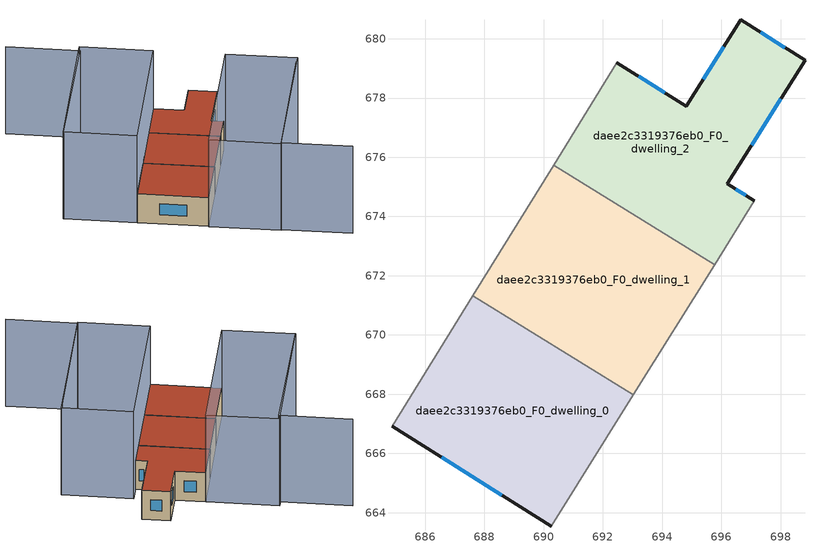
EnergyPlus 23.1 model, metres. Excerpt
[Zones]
daee2c3319376eb0_F0_dwelling_0
 floor ground (EU_floor_Construction): 693.03,667.97 690.26,663.54 684.88,666.92 687.61,671.32 z0
 wall outside (EU_wall_Construction): 684.88,666.92 690.26,663.54 z0:3
 wall adiabatic (EU_wall_Construction): 690.26,663.54 693.03,667.97 / 687.61,671.32 684.88,666.92 z0:3
 wall to daee2c3319376eb0_F0_dwelling_1 (EU_wall_Construction): 693.02,667.97 687.61,671.32 z0:3
 window (EU_Window_Construction): 686.56,665.87 688.58,664.59 z0.93:2.07
 roof outside (EU_roof_Construction): 690.26,663.54 693.03,667.97 687.61,671.32 684.88,666.92 z3
daee2c3319376eb0_F0_dwelling_1
 floor ground (EU_floor_Construction): 695.77,672.37 693.03,667.97 687.61,671.32 690.34,675.74 z0
 wall adiabatic (EU_wall_Construction): 693.03,667.97 695.77,672.37 / 690.34,675.74 687.61,671.32 z0:3
 wall to daee2c3319376eb0_F0_dwelling_2 (EU_wall_Construction): 695.77,672.37 690.34,675.74 z0:3
 roof outside (EU_roof_Construction): 693.03,667.97 695.77,672.37 690.34,675.74 687.61,671.32 z3
daee2c3319376eb0_F0_dwelling_2
 floor ground (EU_floor_Construction): 698.83,679.28 696.21,675.1 697.12,674.53 695.77,672.37 690.34,675.74 692.47,679.19 694.82,677.72 696.66,680.64 z0
 wall outside (EU_wall_Construction): 697.12,674.53 696.21,675.1 698.83,679.28 696.66,680.64 694.82,677.72 692.47,679.19 z0:3
 wall adiabatic (EU_wall_Construction): 695.77,672.37 697.12,674.53 / 692.47,679.19 690.34,675.74 z0:3
 window (EU_Window_Construction): 697.02,676.4 698.01,677.98 / 696.83,674.71 696.49,674.93 / 694.09,678.17 693.21,678.73 / 696.08,679.73 695.39,678.63 / 698.15,679.7 697.33,680.22 z0.93:2.07
 roof outside (EU_roof_Construction): 697.12,674.53 696.21,675.1 698.83,679.28 696.66,680.64 694.82,677.72 692.47,679.19 690.34,675.74 695.77,672.37 z3
shading: 701.18,656.88 695.78,660.22 / 695.78,660.22 703,671.9 / 681.11,685.54 686.68,682.05 / 686.68,682.05 679.36,670.38 / 690.25,663.53 697.95,675.87 / 697.95,675.87 703.42,672.47 / 703.42,672.47 695.72,660.12 / 695.72,660.12 690.25,663.53 / 692.48,679.19 684.88,666.92 / 684.88,666.92 679.3,670.37 / 679.3,670.37 686.89,682.65 / 686.89,682.65 692.48,679.19 z0:9
[Building]
EU S2 Campaign: North Axis=0; Terrain=City; Solar Distribution=FullExterior
[Site:Location]
Montreal-Trudeau.Intl.AP: Latitude=45.4667; Longitude=-73.75; Time Zone=-5; Elevation=36
[SizingPeriod:WeatherFileDays]
AnnualSizingPeriod: Begin Month=1; Begin Day of Month=1; End Month=12; End Day of Month=31; Day of Week for Start Day=Monday; Use Weather File Daylight Saving Period=No; Use Weather File Rain and Snow Indicators=No
[MATERIAL]
EU_InternalMass_Material: Roughness=MediumRough; Thickness=0.1; Conductivity=1; Density=1800; Specific Heat=900; Thermal Absorptance=0.9; Solar Absorptance=0.7; Visible Absorptance=0.7
[MATERIAL:NOMASS] Roughness=MediumRough; Thermal Absorptance=0.9; Solar Absorptance=0.7; Visible Absorptance=0.7
Name | Thermal Resistance
EU_wall_NoMass; EU_floor_NoMass | 1.36485
EU_roof_NoMass | 2.55992
[WINDOWMATERIAL:SIMPLEGLAZINGSYSTEM]
EU_Window_SimpleGlazing: UFactor=3.92339; Solar Heat Gain Coefficient=0.8; Visible Transmittance=0.8
[CONSTRUCTION]
EU_wall_Construction: EU_wall_NoMass
EU_roof_Construction: EU_roof_NoMass
EU_floor_Construction: EU_floor_NoMass
EU_Window_Construction: EU_Window_SimpleGlazing
EU_InternalMass_Construction: EU_InternalMass_Material
[ZONE] Type=1; Multiplier=1; Ceiling Height=autocalculate; Floor Area=autocalculate; Part of Total Floor Area=Yes
Name | Volume
daee2c3319376eb0_F0_dwelling_0 | 99.2871
daee2c3319376eb0_F0_dwelling_1 | 99.2959
daee2c3319376eb0_F0_dwelling_2 | 99.2878
[INTERNALMASS] Construction=EU_InternalMass_Construction
Name | Zone or ZoneList | Surface Area
daee2c3319376eb0_F0_dwelling_0_EU_InternalMass | daee2c3319376eb0_F0_dwelling_0 | 33.0957
daee2c3319376eb0_F0_dwelling_1_EU_InternalMass | daee2c3319376eb0_F0_dwelling_1 | 33.0989
daee2c3319376eb0_F0_dwelling_2_EU_InternalMass | daee2c3319376eb0_F0_dwelling_2 | 33.0961
[OTHEREQUIPMENT] Fuel Type=Electricity; Design Level Calculation Method=Watts/Area; Power per Zone Floor Area=1; Fraction Latent=0; Fraction Radiant=0; Fraction Lost=0; Carbon Dioxide Generation Rate=0; EndUse Subcategory=EU_Step8_InternalGains
Name | Zone or ZoneList or Space or SpaceList | Schedule
EU_Step8_InternalGain_daee2c3319376eb0_F0_dwelling_0_f000 | daee2c3319376eb0_F0_dwelling_0 | EU_Step8_GainSchedule_daee2c3319376eb0_F0_dwelling_0_f000
EU_Step8_InternalGain_daee2c3319376eb0_F0_dwelling_1_f000 | daee2c3319376eb0_F0_dwelling_1 | EU_Step8_GainSchedule_daee2c3319376eb0_F0_dwelling_1_f000
EU_Step8_InternalGain_daee2c3319376eb0_F0_dwelling_2_f000 | daee2c3319376eb0_F0_dwelling_2 | EU_Step8_GainSchedule_daee2c3319376eb0_F0_dwelling_2_f000
[ZONEVENTILATION:DESIGNFLOWRATE] Schedule=EU_AlwaysOn; Design Flow Rate Calculation Method=AirChanges/Hour; Air Changes per Hour=0.860309; Ventilation Type=Natural; Fan Pressure Rise=0; Fan Total Efficiency=1; Constant Term Coefficient=1; Temperature Term Coefficient=0; Velocity Term Coefficient=0; Velocity Squared Term Coefficient=0; Minimum Indoor Temperature=-100; Maximum Indoor Temperature=100; Delta Temperature=-100; Minimum Outdoor Temperature=-100; Maximum Outdoor Temperature=100; Maximum Wind Speed=40
Name | Zone or ZoneList or Space or SpaceList
EU_ConstantAir_daee2c3319376eb0_F0_dwelling_0 | daee2c3319376eb0_F0_dwelling_0
EU_ConstantAir_daee2c3319376eb0_F0_dwelling_1 | daee2c3319376eb0_F0_dwelling_1
EU_ConstantAir_daee2c3319376eb0_F0_dwelling_2 | daee2c3319376eb0_F0_dwelling_2
[HVACTEMPLATE:THERMOSTAT] Constant Heating Setpoint=20; Constant Cooling Setpoint=50
EU_HeatOnly_daee2c3319376eb0_F0_dwelling_0; EU_HeatOnly_daee2c3319376eb0_F0_dwelling_1; EU_HeatOnly_daee2c3319376eb0_F0_dwelling_2
[HVACTEMPLATE:ZONE:IDEALLOADSAIRSYSTEM] System Availability Schedule=EU_AlwaysOn; Maximum Heating Supply Air Temperature=50; Minimum Cooling Supply Air Temperature=13; Maximum Heating Supply Air Humidity Ratio=0.0156; Minimum Cooling Supply Air Humidity Ratio=0.0077; Heating Limit=NoLimit; Cooling Limit=NoLimit; Heating Availability Schedule=EU_AlwaysOn; Cooling Availability Schedule=EU_CoolingOff; Dehumidification Control Type=ConstantSensibleHeatRatio; Cooling Sensible Heat Ratio=0.7; Dehumidification Setpoint=60; Humidification Control Type=None; Humidification Setpoint=30; Outdoor Air Method=None; Outdoor Air Flow Rate per Person=0.00944; Outdoor Air Flow Rate per Zone Floor Area=0; Outdoor Air Flow Rate per Zone=0; Demand Controlled Ventilation Type=None; Outdoor Air Economizer Type=NoEconomizer; Heat Recovery Type=None; Sensible Heat Recovery Effectiveness=0.7; Latent Heat Recovery Effectiveness=0.65
Name | Template Thermostat
daee2c3319376eb0_F0_dwelling_0 | EU_HeatOnly_daee2c3319376eb0_F0_dwelling_0
daee2c3319376eb0_F0_dwelling_1 | EU_HeatOnly_daee2c3319376eb0_F0_dwelling_1
daee2c3319376eb0_F0_dwelling_2 | EU_HeatOnly_daee2c3319376eb0_F0_dwelling_2
[SIZING:ZONE] Zone Cooling Design Supply Air Temperature Input Method=SupplyAirTemperature; Zone Cooling Design Supply Air Temperature=13; Zone Heating Design Supply Air Temperature Input Method=SupplyAirTemperature; Zone Heating Design Supply Air Temperature=50; Zone Cooling Design Supply Air Humidity Ratio=0.008; Zone Heating Design Supply Air Humidity Ratio=0.008; Cooling Design Air Flow Method=DesignDay; Cooling Design Air Flow Rate=0; Cooling Minimum Air Flow per Zone Floor Area=0.000762; Cooling Minimum Air Flow=0; Cooling Minimum Air Flow Fraction=0.2; Heating Design Air Flow Method=DesignDay; Heating Design Air Flow Rate=0; Heating Maximum Air Flow per Zone Floor Area=0.002032; Heating Maximum Air Flow=0.141576; Heating Maximum Air Flow Fraction=0.3; Account for Dedicated Outdoor Air System=No; Dedicated Outdoor Air System Control Strategy=NeutralSupplyAir; Dedicated Outdoor Air Low Setpoint Temperature for Design=autosize; Dedicated Outdoor Air High Setpoint Temperature for Design=autosize; Zone Load Sizing Method=Sensible Load Only No Latent Load; Zone Latent Cooling Design Supply Air Humidity Ratio Input Method=HumidityRatioDifference; Zone Cooling Design Supply Air Humidity Ratio Difference=0.005; Zone Latent Heating Design Supply Air Humidity Ratio Input Method=HumidityRatioDifference; Zone Humidification Design Supply Air Humidity Ratio Difference=0.005
daee2c3319376eb0_F0_dwelling_0; daee2c3319376eb0_F0_dwelling_1; daee2c3319376eb0_F0_dwelling_2
[SCHEDULE:CONSTANT]
Name | Hourly Value
EU_AlwaysOn | 1
EU_CoolingOff | 0
[SCHEDULE:FILE] Column Number=1; Rows to Skip at Top=0; Number of Hours of Data=8760; Column Separator=Comma; Interpolate to Timestep=No; Minutes per Item=60; Adjust Schedule for Daylight Savings=Yes
Name | File
EU_Step8_GainSchedule_daee2c3319376eb0_F0_dwelling_0_f000 | ../../schedules/daee2c3319376eb0/daee2c3319376eb0_F0_dwelling_0_f000_gain.csv
EU_Step8_GainSchedule_daee2c3319376eb0_F0_dwelling_1_f000 | ../../schedules/daee2c3319376eb0/daee2c3319376eb0_F0_dwelling_1_f000_gain.csv
EU_Step8_GainSchedule_daee2c3319376eb0_F0_dwelling_2_f000 | ../../schedules/daee2c3319376eb0/daee2c3319376eb0_F0_dwelling_2_f000_gain.csv
